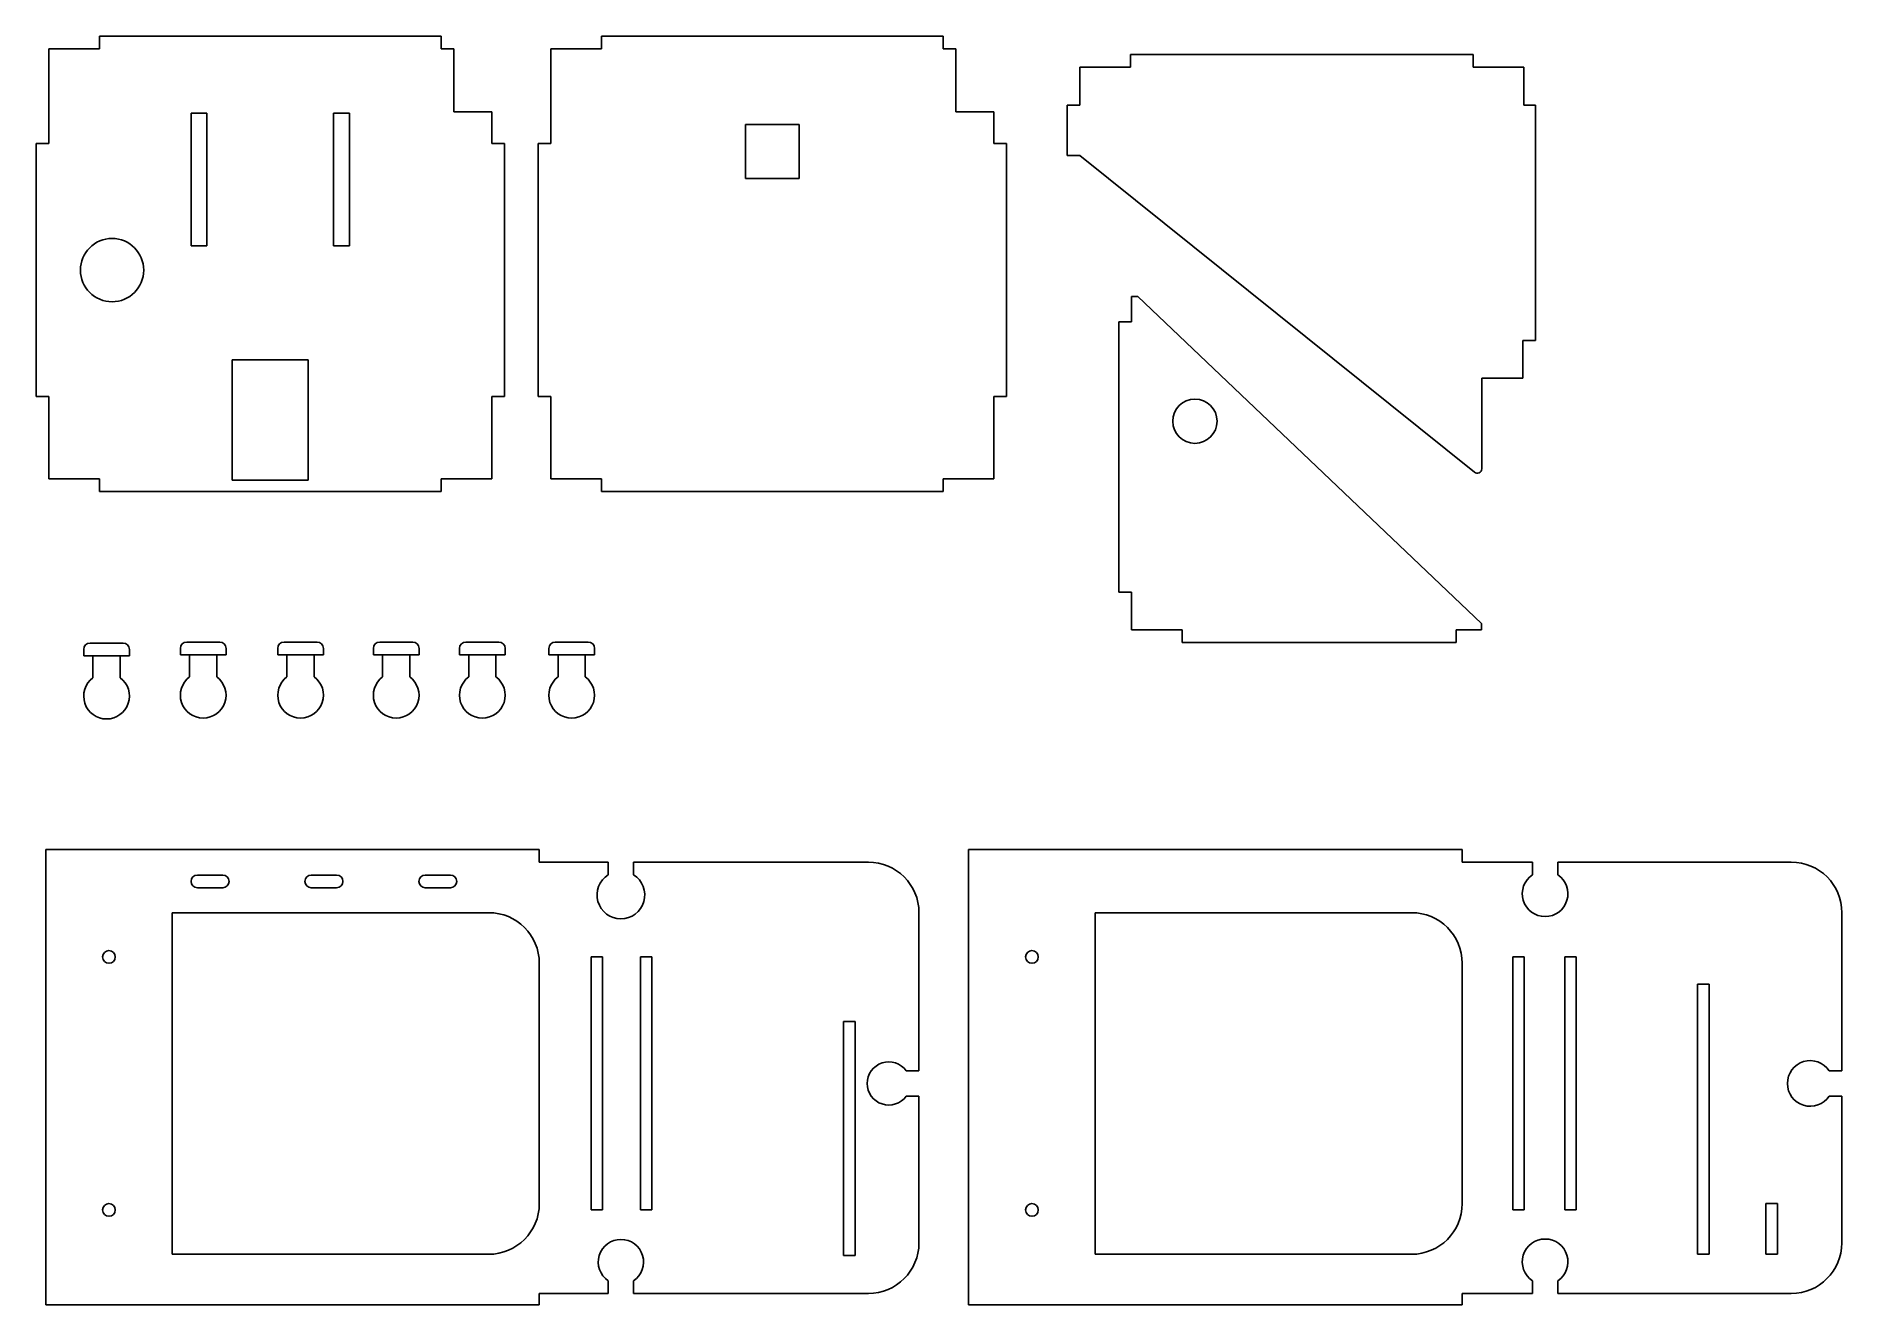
# Model space of a CAD drawing. Header units: millimetres. Extents: x 6 to 291, y 4 to 204.
import ezdxf

# ---------------------------------------------------------------- set-up
doc = ezdxf.new("R2010")
doc.units = ezdxf.units.MM
for name, color, linetype in [('View', 7, 'CONTINUOUS'), ('View001', 7, 'CONTINUOUS'), ('View002', 7, 'CONTINUOUS'), ('View004', 7, 'CONTINUOUS'), ('View005', 7, 'CONTINUOUS'), ('View008', 7, 'CONTINUOUS'), ('View009', 7, 'CONTINUOUS'), ('View010', 7, 'CONTINUOUS'), ('View011', 7, 'CONTINUOUS'), ('View012', 7, 'CONTINUOUS'), ('View013', 7, 'CONTINUOUS'), ('View014', 7, 'CONTINUOUS')]:
    doc.layers.add(name, color=color, linetype=linetype)

msp = doc.modelspace()

# ---------------------------------------------------------------- linework, layer by layer
at = {"layer": 'View'}
for p, q in [((15.71, 204.48), (69.71, 204.48)), ((15.71, 202.48), (15.71, 204.48)), ((69.71, 204.48), (69.71, 202.48)), ((15.71, 202.48), (7.71, 202.48)), ((7.71, 202.48), (7.71, 187.48)), ((69.71, 202.48), (71.71, 202.48)), ((71.71, 192.48), (71.71, 202.48)), ((32.71, 192.3), (30.21, 192.3)), ((30.21, 192.3), (30.21, 171.3)), ((32.71, 171.3), (32.71, 192.3)), ((52.71, 192.3), (52.71, 171.3)), ((55.21, 192.3), (52.71, 192.3)), ((55.21, 171.3), (55.21, 192.3)), ((77.71, 192.48), (71.71, 192.48)), ((77.71, 192.48), (77.71, 187.48)), ((7.71, 187.48), (5.71, 187.48)), ((5.71, 147.48), (5.71, 187.48)), ((77.71, 187.48), (79.71, 187.48)), ((79.71, 187.48), (79.71, 147.48)), ((30.21, 171.3), (32.71, 171.3)), ((52.71, 171.3), (55.21, 171.3)), ((36.71, 153.3), (36.71, 134.3)), ((48.71, 153.3), (36.71, 153.3)), ((48.71, 134.3), (48.71, 153.3)), ((7.71, 147.48), (5.71, 147.48)), ((7.71, 134.48), (7.71, 147.48)), ((79.71, 147.48), (77.71, 147.48)), ((77.71, 147.48), (77.71, 134.48)), ((7.71, 134.48), (15.71, 134.48)), ((15.71, 134.48), (15.71, 132.48)), ((36.71, 134.3), (48.71, 134.3)), ((69.71, 134.48), (77.71, 134.48)), ((69.71, 132.48), (69.71, 134.48)), ((15.71, 132.48), (69.71, 132.48))]:
    msp.add_line(p, q, dxfattribs=at)
msp.add_circle((17.71, 167.48), 5, dxfattribs=at)
at = {"layer": 'View001'}
for p, q in [((95.05, 204.48), (149.05, 204.48)), ((95.05, 202.48), (95.05, 204.48)), ((149.05, 204.48), (149.05, 202.48)), ((95.05, 202.48), (87.05, 202.48)), ((87.05, 202.48), (87.05, 187.48)), ((149.05, 202.48), (151.05, 202.48)), ((151.05, 192.48), (151.05, 202.48)), ((157.05, 192.48), (151.05, 192.48)), ((157.05, 192.48), (157.05, 187.48)), ((126.3, 190.48), (117.8, 190.48)), ((117.8, 190.48), (117.8, 181.98)), ((126.3, 181.98), (126.3, 190.48)), ((85.05, 187.48), (87.05, 187.48)), ((85.05, 147.48), (85.05, 187.48)), ((157.05, 187.48), (159.05, 187.48)), ((159.05, 187.48), (159.05, 147.48)), ((117.8, 181.98), (126.3, 181.98)), ((87.05, 147.48), (85.05, 147.48)), ((87.05, 134.48), (87.05, 147.48)), ((159.05, 147.48), (157.05, 147.48)), ((157.05, 147.48), (157.05, 134.48)), ((87.05, 134.48), (95.05, 134.48)), ((95.05, 134.48), (95.05, 132.48)), ((149.05, 134.48), (157.05, 134.48)), ((149.05, 132.48), (149.05, 134.48)), ((95.05, 132.48), (149.05, 132.48))]:
    msp.add_line(p, q, dxfattribs=at)
at = {"layer": 'View002'}
for p, q in [((178.83, 163.31), (179.79, 163.31)), ((178.83, 159.31), (178.83, 163.31)), ((179.79, 163.31), (234.1, 111.59)), ((176.83, 116.59), (176.83, 159.31)), ((176.83, 159.31), (178.83, 159.31)), ((178.83, 116.59), (176.83, 116.59)), ((178.83, 110.59), (178.83, 116.59)), ((234.1, 111.59), (234.1, 110.59)), ((178.83, 110.59), (186.83, 110.59)), ((186.83, 110.59), (186.83, 108.59)), ((186.83, 108.59), (230.1, 108.59)), ((230.1, 110.59), (230.1, 108.59)), ((234.1, 110.59), (230.1, 110.59))]:
    msp.add_line(p, q, dxfattribs=at)
msp.add_circle((188.83, 143.59), 3.5, dxfattribs=at)
at = {"layer": 'View004'}
for p, q in [((7.22, 75.9), (7.22, 3.9)), ((7.22, 75.9), (85.22, 75.9)), ((85.22, 75.9), (85.22, 73.9)), ((35.19, 71.84), (31.19, 71.84)), ((53.19, 71.84), (49.19, 71.84)), ((71.19, 71.84), (67.19, 71.84)), ((96.12, 73.9), (85.22, 73.9)), ((96.12, 71.9), (96.12, 73.9)), ((100.12, 73.9), (100.12, 71.9)), ((137.22, 73.9), (100.12, 73.9)), ((35.19, 69.84), (31.19, 69.84)), ((53.19, 69.84), (49.19, 69.84)), ((71.19, 69.84), (67.19, 69.84)), ((27.22, 65.9), (77.22, 65.9)), ((27.22, 11.9), (27.22, 65.9)), ((145.22, 40.9), (145.22, 65.9)), ((85.22, 57.9), (85.22, 19.9)), ((93.42, 58.9), (95.22, 58.9)), ((93.42, 18.9), (93.42, 58.9)), ((95.22, 58.9), (95.22, 18.9)), ((101.22, 58.9), (101.22, 18.9)), ((103.02, 58.9), (101.22, 58.9)), ((103.02, 18.9), (103.02, 58.9)), ((133.32, 11.7), (133.32, 48.7)), ((133.32, 48.7), (135.12, 48.7)), ((135.12, 48.7), (135.12, 11.7)), ((143.22, 40.9), (145.22, 40.9)), ((145.22, 36.9), (143.22, 36.9)), ((145.22, 13.7), (145.22, 36.9)), ((95.22, 18.9), (93.42, 18.9)), ((101.22, 18.9), (103.02, 18.9)), ((77.22, 11.9), (27.22, 11.9)), ((135.12, 11.7), (133.32, 11.7)), ((96.12, 5.7), (96.12, 7.7)), ((100.12, 7.7), (100.12, 5.7)), ((85.22, 3.9), (7.22, 3.9)), ((85.22, 3.9), (85.22, 5.7)), ((85.22, 5.7), (96.12, 5.7)), ((100.12, 5.7), (137.22, 5.7))]:
    msp.add_line(p, q, dxfattribs=at)
for centre in [(17.22, 58.9), (17.22, 18.9)]:
    msp.add_circle(centre, 1, dxfattribs=at)
for centre, radius, start, end in [((31.19, 70.84), 1, 90, -90), ((35.19, 70.84), 1, -90, 90), ((49.19, 70.84), 1, 90, -90), ((53.19, 70.84), 1, -90, 90), ((67.19, 70.84), 1, 90, -90), ((71.19, 70.84), 1, -90, 90), ((98.12, 68.7), 3.77, 122.0643, 57.9357), ((137.22, 65.9), 8, 0, 90), ((77.22, 57.9), 8, 0, 90), ((140.45, 38.9), 3.41, 35.8559, -35.8559), ((77.22, 19.9), 8, -90, 0), ((98.12, 10.67), 3.58, -56.0709, -123.9291), ((137.22, 13.7), 8, -90, 0)]:
    msp.add_arc(centre, radius, start, end, dxfattribs=at)
at = {"layer": 'View005'}
for p, q in [((153.07, 75.9), (153.07, 3.9)), ((153.07, 75.9), (231.07, 75.9)), ((231.07, 75.9), (231.07, 73.9)), ((242.17, 73.9), (231.07, 73.9)), ((242.17, 71.9), (242.17, 73.9)), ((246.17, 73.9), (246.17, 71.9)), ((283.07, 73.9), (246.17, 73.9)), ((173.07, 65.9), (223.07, 65.9)), ((173.07, 11.9), (173.07, 65.9)), ((291.07, 40.9), (291.07, 65.9)), ((231.07, 57.9), (231.07, 19.9)), ((239.07, 58.9), (240.87, 58.9)), ((239.07, 18.9), (239.07, 58.9)), ((240.87, 58.9), (240.87, 18.9)), ((247.27, 58.9), (247.27, 18.9)), ((249.07, 58.9), (247.27, 58.9)), ((249.07, 18.9), (249.07, 58.9)), ((268.27, 11.9), (268.27, 54.6)), ((268.27, 54.6), (270.07, 54.6)), ((270.07, 54.6), (270.07, 11.9)), ((289.07, 40.9), (291.07, 40.9)), ((291.05, 36.9), (289.07, 36.9)), ((291.05, 13.7), (291.05, 36.9)), ((240.87, 18.9), (239.07, 18.9)), ((247.27, 18.9), (249.07, 18.9)), ((279.07, 11.9), (279.07, 19.9)), ((279.07, 19.9), (280.87, 19.9)), ((280.87, 19.9), (280.87, 11.9)), ((223.07, 11.9), (173.07, 11.9)), ((270.07, 11.9), (268.27, 11.9)), ((280.87, 11.9), (279.07, 11.9)), ((242.17, 5.7), (242.17, 7.7)), ((246.17, 7.7), (246.17, 5.7)), ((231.07, 3.9), (153.07, 3.9)), ((231.07, 3.9), (231.07, 5.7)), ((231.07, 5.7), (242.17, 5.7)), ((246.17, 5.7), (283.07, 5.7))]:
    msp.add_line(p, q, dxfattribs=at)
for centre in [(163.07, 58.9), (163.07, 18.9)]:
    msp.add_circle(centre, 1, dxfattribs=at)
for centre, radius, start, end in [((244.17, 68.9), 3.61, 123.6901, 56.3099), ((283.07, 65.9), 8, 0, 90), ((223.07, 57.9), 8, 0, 90), ((286.07, 38.9), 3.61, 33.6898, -33.6898), ((223.07, 19.9), 8, -90, 0), ((244.17, 10.7), 3.61, -56.3099, -123.6901), ((283.05, 13.7), 8, -89.8779, 0)]:
    msp.add_arc(centre, radius, start, end, dxfattribs=at)
at = {"layer": 'View008'}
for p, q in [((178.65, 201.58), (232.79, 201.58)), ((178.65, 199.58), (178.65, 201.58)), ((232.79, 201.58), (232.79, 199.58)), ((170.65, 199.58), (178.65, 199.58)), ((170.65, 199.58), (170.65, 193.58)), ((232.79, 199.58), (240.79, 199.58)), ((240.79, 193.58), (240.79, 199.58)), ((170.65, 193.58), (168.65, 193.58)), ((168.65, 193.58), (168.65, 185.58)), ((242.65, 193.58), (240.79, 193.58)), ((242.65, 156.38), (242.65, 193.58)), ((168.65, 185.58), (170.65, 185.58)), ((233, 135.53), (170.65, 185.58)), ((240.65, 150.38), (240.65, 156.38)), ((242.65, 156.38), (240.65, 156.38)), ((234.15, 150.38), (234.15, 136.08)), ((240.65, 150.38), (234.15, 150.38))]:
    msp.add_line(p, q, dxfattribs=at)
msp.add_arc((233.44, 136.08), 0.706, -128.606, 0, dxfattribs=at)
at = {"layer": 'View009'}
for p, q in [((14.23, 108.53), (19.45, 108.53)), ((13.23, 106.53), (13.23, 107.53)), ((20.45, 106.53), (13.23, 106.53)), ((13.23, 106.53), (14.69, 106.53)), ((14.69, 103.03), (14.69, 106.53)), ((20.45, 106.53), (18.99, 106.53)), ((18.99, 106.53), (18.99, 103.03)), ((20.45, 107.53), (20.45, 106.53))]:
    msp.add_line(p, q, dxfattribs=at)
for centre, radius, start, end in [((14.23, 107.53), 1, 90, -180), ((19.45, 107.53), 1, 0, 90), ((16.84, 100.13), 3.61, 126.5525, 53.4475)]:
    msp.add_arc(centre, radius, start, end, dxfattribs=at)
at = {"layer": 'View010'}
for p, q in [((29.5, 108.68), (34.72, 108.68)), ((28.5, 106.68), (28.5, 107.68)), ((35.72, 106.68), (28.5, 106.68)), ((28.5, 106.68), (29.96, 106.68)), ((29.96, 103.18), (29.96, 106.68)), ((35.72, 106.68), (34.26, 106.68)), ((34.26, 106.68), (34.26, 103.18)), ((35.72, 107.68), (35.72, 106.68))]:
    msp.add_line(p, q, dxfattribs=at)
for centre, radius, start, end in [((29.5, 107.68), 1, 90, -180), ((34.72, 107.68), 1, 0, 90), ((32.11, 100.28), 3.61, 126.5525, 53.4475)]:
    msp.add_arc(centre, radius, start, end, dxfattribs=at)
at = {"layer": 'View011'}
for p, q in [((44.89, 108.68), (50.11, 108.68)), ((43.89, 106.68), (43.89, 107.68)), ((51.11, 106.68), (43.89, 106.68)), ((43.89, 106.68), (45.35, 106.68)), ((45.35, 103.18), (45.35, 106.68)), ((51.11, 106.68), (49.65, 106.68)), ((49.65, 106.68), (49.65, 103.18)), ((51.11, 107.68), (51.11, 106.68))]:
    msp.add_line(p, q, dxfattribs=at)
for centre, radius, start, end in [((44.89, 107.68), 1, 90, -180), ((50.11, 107.68), 1, 0, 90), ((47.5, 100.28), 3.61, 126.5525, 53.4475)]:
    msp.add_arc(centre, radius, start, end, dxfattribs=at)
at = {"layer": 'View012'}
for p, q in [((60, 108.68), (65.22, 108.68)), ((59, 106.68), (59, 107.68)), ((66.22, 106.68), (59, 106.68)), ((59, 106.68), (60.46, 106.68)), ((60.46, 103.18), (60.46, 106.68)), ((66.22, 106.68), (64.76, 106.68)), ((64.76, 106.68), (64.76, 103.18)), ((66.22, 107.68), (66.22, 106.68))]:
    msp.add_line(p, q, dxfattribs=at)
for centre, radius, start, end in [((60, 107.68), 1, 90, -180), ((65.22, 107.68), 1, 0, 90), ((62.61, 100.28), 3.61, 126.5525, 53.4475)]:
    msp.add_arc(centre, radius, start, end, dxfattribs=at)
at = {"layer": 'View013'}
for p, q in [((73.61, 108.68), (78.83, 108.68)), ((72.61, 106.68), (72.61, 107.68)), ((79.83, 106.68), (72.61, 106.68)), ((72.61, 106.68), (74.07, 106.68)), ((74.07, 103.18), (74.07, 106.68)), ((79.83, 106.68), (78.37, 106.68)), ((78.37, 106.68), (78.37, 103.18)), ((79.83, 107.68), (79.83, 106.68))]:
    msp.add_line(p, q, dxfattribs=at)
for centre, radius, start, end in [((73.61, 107.68), 1, 90, -180), ((78.83, 107.68), 1, 0, 90), ((76.22, 100.28), 3.61, 126.5525, 53.4475)]:
    msp.add_arc(centre, radius, start, end, dxfattribs=at)
at = {"layer": 'View014'}
for p, q in [((87.73, 108.68), (92.95, 108.68)), ((86.73, 106.68), (86.73, 107.68)), ((93.95, 106.68), (86.73, 106.68)), ((86.73, 106.68), (88.19, 106.68)), ((88.19, 103.18), (88.19, 106.68)), ((93.95, 106.68), (92.49, 106.68)), ((92.49, 106.68), (92.49, 103.18)), ((93.95, 107.68), (93.95, 106.68))]:
    msp.add_line(p, q, dxfattribs=at)
for centre, radius, start, end in [((87.73, 107.68), 1, 90, -180), ((92.95, 107.68), 1, 0, 90), ((90.34, 100.28), 3.61, 126.5525, 53.4475)]:
    msp.add_arc(centre, radius, start, end, dxfattribs=at)

doc.saveas('drawing.dxf')
